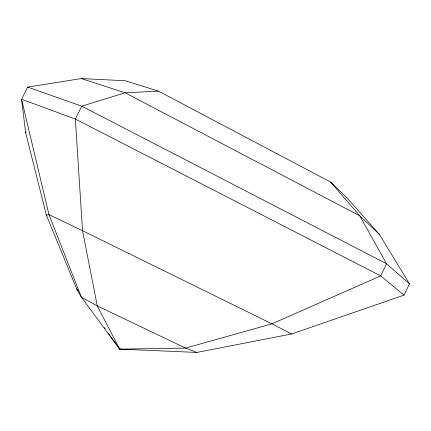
<?xml version="1.0" encoding="UTF-8"?>
<svg xmlns="http://www.w3.org/2000/svg" width="431" height="431" viewBox="0 0 431 431"><rect width="100%" height="100%" fill="white"/><g stroke="black" fill="none" stroke-linecap="round" stroke-linejoin="round"><path stroke-width="0.65" d="M404.046 295.127L409.45 283.808L379.339 234.319L346.486 197.333L330.599 182.049L158.495 91.146L125.082 80.716L81.265 78.577L27.627 87.105L21.55 99.238L25.677 132.834L46.403 215.171L76.718 288.969L81.378 297.158L119.683 349.132L196.924 352.423L291.701 333.966L404.046 295.127L380.697 275.888L75.36 119.037L21.55 99.238L48.94 214.584L81.378 297.158L97.287 305.891L185.578 348.097L196.924 352.423M25.677 132.834L26.253 131.671M46.403 215.171L48.94 214.584L82.526 230.709L271.896 323.848L291.701 333.966M111.343 337.451L119.683 349.132L120.842 348.938M158.495 91.146L125.125 92.789L81.761 106.171L27.627 87.105M118.525 347.041L119.683 349.132L185.578 348.097L271.896 323.848L380.697 275.888L386.526 263.724L359.761 215.802L330.599 182.049M81.265 78.577L125.125 92.789L359.761 215.802L379.339 234.319M409.45 283.808L386.526 263.724L81.761 106.171L75.36 119.037L82.526 230.709L97.287 305.891L119.683 349.132M76.718 288.969L78.194 291.033M104.302 327.592L105.083 328.681M108.596 333.599L109.625 335.043M110.314 336.008L110.999 336.972"/></g></svg>
